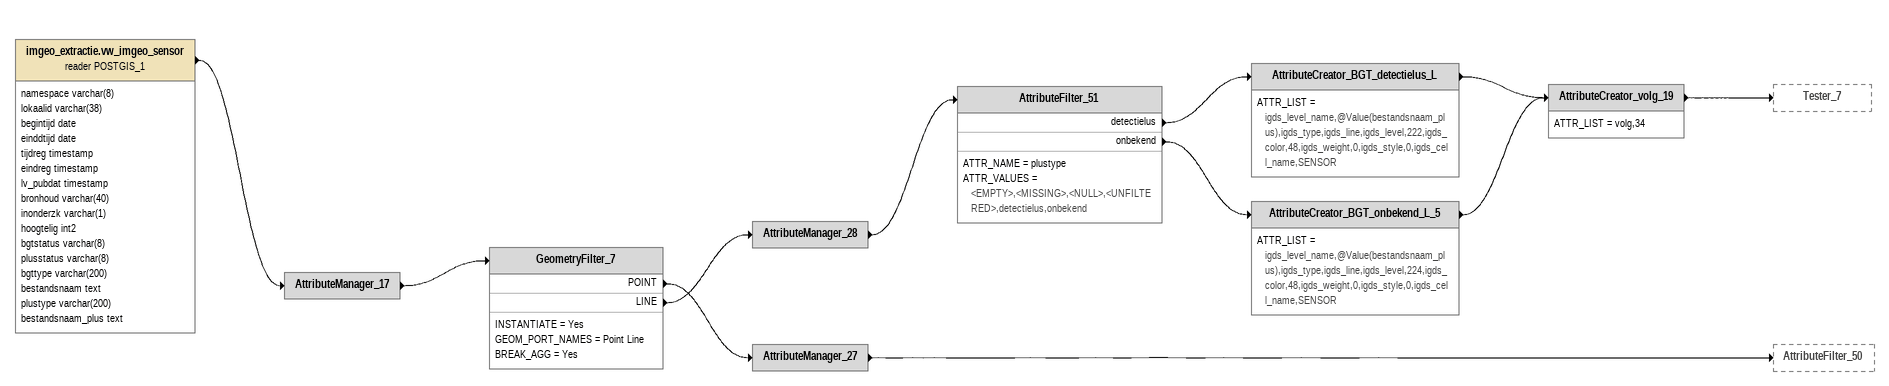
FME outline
imgeo_extractie.vw_imgeo_sensor (reader POSTGIS_1)
    attributes: namespace varchar(8), lokaalid varchar(38), begintijd date, einddtijd date, tijdreg timestamp, eindreg timestamp, lv_pubdat timestamp, bronhoud varchar(40), inonderzk varchar(1), hoogtelig int2, bgtstatus varchar(8), plusstatus varchar(8), bgttype varchar(200), bestandsnaam text, plustype varchar(200), bestandsnaam_plus text
    -> AttributeManager_17
AttributeManager_17
    -> GeometryFilter_7
GeometryFilter_7
    INSTANTIATE = Yes
    GEOM_PORT_NAMES = Point Line
    BREAK_AGG = Yes
    POINT -> AttributeManager_27
    LINE -> AttributeManager_28
AttributeManager_28
    -> AttributeFilter_51
AttributeFilter_51
    ATTR_NAME = plustype
    ATTR_VALUES = <EMPTY>,<MISSING>,<NULL>,<UNFILTERED>,detectielus,onbekend
    detectielus -> AttributeCreator_BGT_detectielus_L
    onbekend -> AttributeCreator_BGT_onbekend_L_5
AttributeCreator_BGT_detectielus_L
    ATTR_LIST = igds_level_name,@Value(bestandsnaam_plus),igds_type,igds_line,igds_level,222,igds_color,48,igds_weight,0,igds_style,0,igds_cell_name,SENSOR
    -> AttributeCreator_volg_19
AttributeCreator_BGT_onbekend_L_5
    ATTR_LIST = igds_level_name,@Value(bestandsnaam_plus),igds_type,igds_line,igds_level,224,igds_color,48,igds_weight,0,igds_style,0,igds_cell_name,SENSOR
    -> AttributeCreator_volg_19
AttributeCreator_volg_19
    ATTR_LIST = volg,34
    -> Tester_7
AttributeManager_27
    -> AttributeFilter_50
